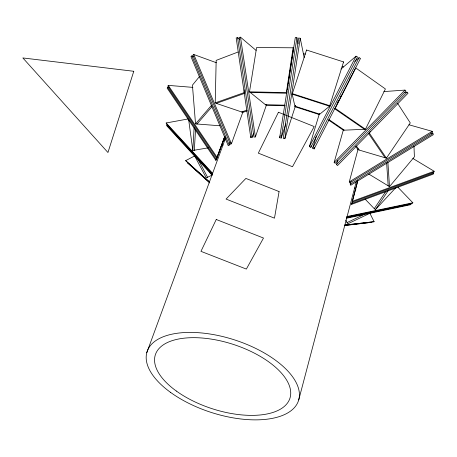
<?xml version="1.0" encoding="UTF-8"?>
<svg xmlns="http://www.w3.org/2000/svg" width="457" height="457" viewBox="0 0 457 457"><rect width="100%" height="100%" fill="white"/><g stroke="black" fill="none" stroke-linecap="round" stroke-linejoin="round"><path stroke-width="0.69" d="M244.255 89.772L244.221 92.6L215.218 102.859L216.172 60.381L238.091 52.012M208.306 147.811L192.82 150.479L194.116 127.943M194.316 150.387L195.562 129.268M224.781 140.636L225.095 137.123M249.99 92.451L286.853 93.239L286.39 92.617L293.103 47.802L256.6 47.511L249.493 91.828L266.163 105.293L285.248 105.773M286.927 92.737L287.076 91.731M287.39 89.635L288.121 84.756M288.327 83.357L293.548 48.476L293.103 47.802M284.831 138.688L300.249 38.274L298.644 38.011L283.249 138.408L284.831 138.688L295.502 105.721M285.825 123.921L281.215 138.037L279.638 137.751L295.319 37.463L296.924 37.725L298.158 43.935M281.215 138.037L296.924 37.725M351.61 204.365L351.827 203.434L433.533 173.192L433.242 174.128L351.61 204.365L357.757 180.863M357.734 180.772L352.113 202.24L433.853 172.186L434.15 171.249L412.877 158.453M298.724 399.932L356.369 181.383M430.905 133.016L432.962 133.587L433.316 134.666L350.69 185.296L350.256 184.251L350.993 181.503M408.912 124.767L432.242 131.348L432.59 132.433L349.714 182.909L349.291 181.863L358.151 148.879M404.171 92.411L407.016 92.205L408.01 93.217L337.523 165.554L336.495 164.589L337.654 160.47M383.863 91.577L404.976 90.098L405.965 91.114L335.187 163.349L334.158 162.384L343.493 129.417M354.758 61.381L359.048 57.702L360.504 58.422L314.125 148.902L312.679 148.211L316.353 136.02M314.125 148.902L314.53 147.548M319.477 113.45L309.383 146.617L310.829 147.314L311.24 145.96M306.373 50.596L306.55 50.024L343.567 61.924L329.588 106.218L319.283 114.564L295.028 106.744L292.194 94.165L292.354 93.645L329.794 105.716L329.588 106.218L292.194 94.165L306.55 50.024M295.028 106.744L295.496 105.293M279.638 137.751L280.295 135.735M256.091 50.413L240.502 37.188L239.097 37.434L253.972 137.089L255.383 136.911L266.557 104.584M253.566 133.273L252.161 137.311L250.756 137.483L251.224 136.14M168.227 85.379L167.896 86.304L216.818 158.408L217.206 157.528L168.227 85.379L192.905 87.378M193.877 56.622L191.871 55.885L190.94 56.548L228.232 145.652L229.208 145.069L230.174 142.401M216.384 62.729L193.808 54.514L192.877 55.183L230.471 144.315L231.448 143.727L243.015 111.691M168.953 87.407L167.536 87.287L167.199 88.207L215.915 160.396L224.427 137.466M215.915 160.396L224.524 137.009M216.818 158.408L224.833 136.792M146.771 352.73L225.649 137.78M343.344 62.478L343.567 61.924M365.451 129.234L385.411 88.961L355.752 67.956L335.221 108.366L365.451 129.234L343.413 130.222L328.326 119.888M337.06 103.459L338.66 100.312M340.254 97.17L340.893 95.907M349.851 78.296L350.49 77.039M312.679 148.211L359.048 57.702M309.383 146.617L356.037 56.2L357.494 56.925L310.829 147.314M395.831 187.644L375.443 209.632L374.272 208.678L385.754 191.523M375.443 209.632L388.541 190.123M355.655 146.314L358.037 149.725L386.411 158.145L410.283 122.933L397.63 103.391M370.438 131.193L369.233 132.936L386.411 158.145M199.618 76.353L192.431 85.151L195.527 123.887L220.137 125.789M368.765 174.031L389.495 186.622L414.408 156.808L413.973 146.211M195.527 123.887L211.631 105.184M196.921 124.144L212.128 106.527M336.495 164.589L407.016 92.205M334.158 162.384L404.976 90.098M340.956 69.064L356.037 56.2M398.024 187.364L412.842 202.782L412.02 203.434L346.743 217.069M350.256 184.251L432.962 133.587M349.291 181.863L432.242 131.348M209.649 182.286L185.651 160.624L195.122 155.711M194.391 155.46L206.278 177.876L212.002 175.18M345.749 220.114L347.012 222.61L364.635 214.202M371.158 212.699L347.857 223.787L347.012 222.61M352.336 201.303L434.15 171.249M215.218 102.859L216.27 103.373L244.604 93.371M216.27 103.373L241.616 111.942L246.917 110.131M247.26 110.862L242.621 112.445L241.616 111.942M369.97 213.43L374.112 221.702L344.589 225.192M346.332 218.28L410.312 204.776L411.129 204.125L346.423 217.761M346.852 216.549L412.842 202.782M212.511 173.934L166.451 123.978L166.182 122.979L187.804 119.014M221.605 145.366L223.005 145.109M239.759 39.536L237.589 37.691L236.183 37.931L250.756 137.483M344.264 225.415L371.672 222.302L344.481 225.558M345.081 224.97L374.112 221.702M249.493 91.828L286.39 92.617M265.694 104.699L284.797 105.179M295.188 106.253L319.472 114.084M432.316 172.466L433.533 173.192M329.063 119.677L344.167 130.028M334.45 108.595L364.652 129.44M185.651 160.624L209.397 181.817M209.512 182.463L187.227 162.526L209.746 182.926M354.455 187.993L355.9 189.506M365.086 199.092L374.272 208.678M166.182 122.979L212.751 173.454M212.316 174.677L166.725 125.041L166.982 126.041L212.065 175.151M356.397 145.932L359.173 149.919M368.439 133.341L385.228 157.945M167.536 87.287L216.31 159.527M198.424 159.973L207.644 177.419M193.808 54.514L231.448 143.727M191.871 55.885L229.208 145.069M300.249 38.274L304.173 57.611M240.502 37.188L255.383 136.911M237.589 37.691L252.161 137.311M188.598 119.208L192.82 150.479M386.639 162.909L388.193 186.01M387.879 162.121L389.495 186.622M303.471 53.88A65.957 44.078 17.3 0 1 305.482 54.097M342.202 66.276A65.957 44.078 17.3 0 1 343.424 66.996M279.084 191.569L274.48 218.166L226.066 199.075L245.883 178.424L279.084 191.569M133.775 71.281L107.949 152.512L22.85 57.942L133.775 71.281M216.258 219.491L200.96 251.344L246.357 269.082L263.495 238.051L216.258 219.491M278.45 112.245L258.325 153.146L292.491 166.736L314.199 126.555L278.45 112.245M170.415 392.283A79.575 38.102 17.9 0 0 297.427 403.24A79.575 38.102 17.9 0 0 200.56 332.867A79.575 38.102 17.9 0 0 170.415 392.283M176.385 391.072A70.715 33.847 17.9 0 0 289.053 400.435A70.715 33.847 17.9 0 0 202.502 338.049A70.715 33.847 17.9 0 0 176.385 391.072"/></g></svg>
